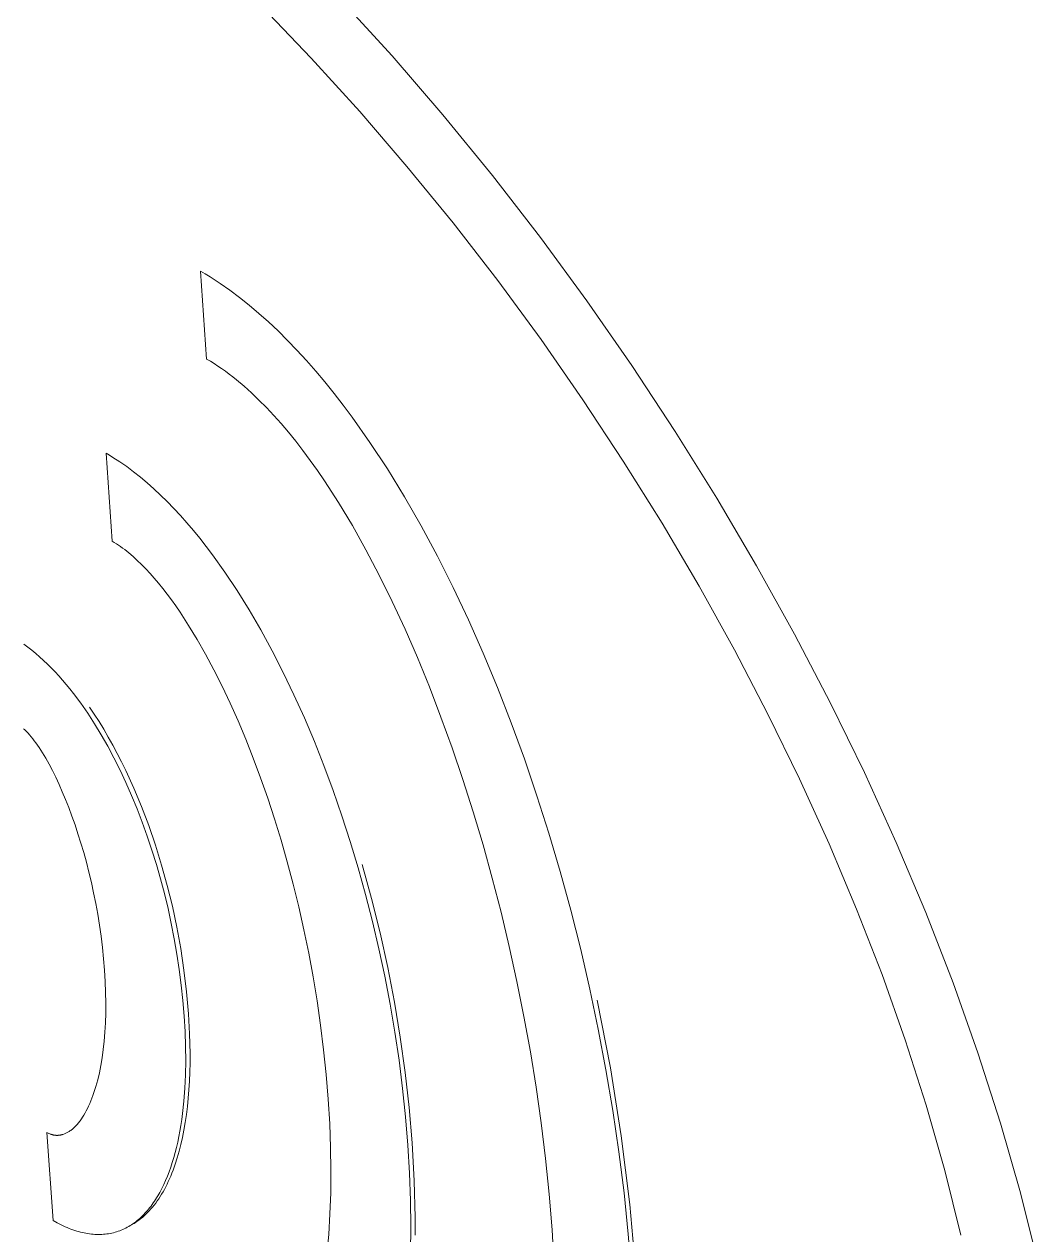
# Model space of a CAD drawing. Header units: inches. Extents: x -8 to 201, y -1 to 136.
# Drawn here: x 145.685 to 146.109, y 70.488 to 70.995 of the extents above; entities that cross this region are included whole.
import ezdxf

# ---------------------------------------------------------------- set-up
doc = ezdxf.new("R2010")
doc.units = ezdxf.units.IN
doc.layers.add('ZANO_R', color=7, linetype='Continuous', lineweight=0)

msp = doc.modelspace()

# ---------------------------------------------------------------- linework, layer by layer
at = {"layer": 'ZANO_R'}
for p, q in [((145.81698, 71.00591), (145.83875, 70.98195)), ((145.80489, 70.98102), (145.78415, 71.00261)), ((145.82517, 70.95871), (145.80489, 70.98102)), ((145.83875, 70.98195), (145.86001, 70.95726)), ((145.84496, 70.93571), (145.82517, 70.95871)), ((145.86001, 70.95726), (145.88071, 70.9319)), ((145.86424, 70.9121), (145.84496, 70.93571)), ((145.88071, 70.9319), (145.90081, 70.90592)), ((145.88297, 70.8879), (145.86424, 70.9121)), ((145.90081, 70.90592), (145.9203, 70.87936)), ((145.7611, 70.85502), (145.75849, 70.89189)), ((145.75849, 70.89189), (145.76055, 70.89068)), ((145.76055, 70.89068), (145.76261, 70.88941)), ((145.76261, 70.88941), (145.76672, 70.88674)), ((145.90111, 70.86317), (145.88297, 70.8879)), ((145.76672, 70.88674), (145.77082, 70.88387)), ((145.77082, 70.88387), (145.77489, 70.88082)), ((145.77489, 70.88082), (145.77895, 70.87758)), ((145.77895, 70.87758), (145.78299, 70.87416)), ((145.9203, 70.87936), (145.93913, 70.85229)), ((145.78299, 70.87416), (145.78701, 70.87057)), ((145.78701, 70.87057), (145.79101, 70.8668)), ((145.79101, 70.8668), (145.79498, 70.86286)), ((145.79498, 70.86286), (145.79893, 70.85875)), ((145.91865, 70.83796), (145.90111, 70.86317)), ((145.79893, 70.85875), (145.80286, 70.85447)), ((145.76267, 70.85409), (145.7611, 70.85502)), ((145.76425, 70.85311), (145.76267, 70.85409)), ((145.76582, 70.85209), (145.76425, 70.85311)), ((145.76739, 70.85102), (145.76582, 70.85209)), ((145.80286, 70.85447), (145.80675, 70.85003)), ((145.93913, 70.85229), (145.95726, 70.82476)), ((145.76896, 70.8499), (145.76739, 70.85102)), ((145.77053, 70.84874), (145.76896, 70.8499)), ((145.7721, 70.84754), (145.77053, 70.84874)), ((145.77366, 70.84629), (145.7721, 70.84754)), ((145.80675, 70.85003), (145.81062, 70.84543)), ((145.77679, 70.84366), (145.77366, 70.84629)), ((145.77991, 70.84086), (145.77679, 70.84366)), ((145.81062, 70.84543), (145.81446, 70.84068)), ((145.78302, 70.83789), (145.77991, 70.84086)), ((145.78612, 70.83475), (145.78302, 70.83789)), ((145.81446, 70.84068), (145.81826, 70.83577)), ((145.93554, 70.81231), (145.91865, 70.83796)), ((145.78921, 70.83145), (145.78612, 70.83475)), ((145.79229, 70.82799), (145.78921, 70.83145)), ((145.81826, 70.83577), (145.82204, 70.83072)), ((145.79536, 70.82437), (145.79229, 70.82799)), ((145.82204, 70.83072), (145.82948, 70.82016)), ((145.7984, 70.8206), (145.79536, 70.82437)), ((145.95726, 70.82476), (145.97468, 70.79681)), ((145.80144, 70.81668), (145.7984, 70.8206)), ((145.80445, 70.81262), (145.80144, 70.81668)), ((145.82948, 70.82016), (145.83678, 70.80904)), ((145.72161, 70.77872), (145.71899, 70.81559)), ((145.71899, 70.81559), (145.72044, 70.81474)), ((145.72044, 70.81474), (145.72189, 70.81385)), ((145.72189, 70.81385), (145.72477, 70.81198)), ((145.72477, 70.81198), (145.72765, 70.80998)), ((145.80745, 70.80841), (145.80445, 70.81262)), ((145.95176, 70.78628), (145.93554, 70.81231)), ((145.72765, 70.80998), (145.73051, 70.80784)), ((145.73051, 70.80784), (145.73336, 70.80559)), ((145.81043, 70.80405), (145.80745, 70.80841)), ((145.83678, 70.80904), (145.84392, 70.79739)), ((145.73336, 70.80559), (145.73619, 70.80321)), ((145.73619, 70.80321), (145.73901, 70.80071)), ((145.81632, 70.79494), (145.81043, 70.80405)), ((145.73901, 70.80071), (145.74182, 70.79808)), ((145.74182, 70.79808), (145.7446, 70.79535)), ((145.84392, 70.79739), (145.85089, 70.78521)), ((145.97468, 70.79681), (145.99134, 70.76849)), ((145.7446, 70.79535), (145.74737, 70.79249)), ((145.74737, 70.79249), (145.75013, 70.78953)), ((145.82211, 70.7853), (145.81632, 70.79494)), ((145.75013, 70.78953), (145.75286, 70.78645)), ((145.75286, 70.78645), (145.75557, 70.78326)), ((145.96727, 70.75991), (145.95176, 70.78628)), ((145.75557, 70.78326), (145.75826, 70.77997)), ((145.8278, 70.77515), (145.82211, 70.7853)), ((145.85089, 70.78521), (145.85768, 70.77255)), ((145.72246, 70.77821), (145.72161, 70.77872)), ((145.72332, 70.77768), (145.72246, 70.77821)), ((145.72418, 70.77711), (145.72332, 70.77768)), ((145.72505, 70.77652), (145.72418, 70.77711)), ((145.72592, 70.7759), (145.72505, 70.77652)), ((145.72679, 70.77524), (145.72592, 70.7759)), ((145.75826, 70.77997), (145.76093, 70.77657)), ((145.76093, 70.77657), (145.76357, 70.77307)), ((145.72766, 70.77457), (145.72679, 70.77524)), ((145.72854, 70.77386), (145.72766, 70.77457)), ((145.7303, 70.77236), (145.72854, 70.77386)), ((145.73206, 70.77075), (145.7303, 70.77236)), ((145.73384, 70.76904), (145.73206, 70.77075)), ((145.76357, 70.77307), (145.76879, 70.76577)), ((145.83338, 70.76453), (145.8278, 70.77515)), ((145.85768, 70.77255), (145.86429, 70.75942)), ((145.73562, 70.76722), (145.73384, 70.76904)), ((145.73741, 70.76529), (145.73562, 70.76722)), ((145.76879, 70.76577), (145.77391, 70.75809)), ((145.99134, 70.76849), (146.00721, 70.73987)), ((145.7392, 70.76327), (145.73741, 70.76529)), ((145.741, 70.76114), (145.7392, 70.76327)), ((145.7428, 70.75891), (145.741, 70.76114)), ((145.83883, 70.75346), (145.83338, 70.76453)), ((145.74459, 70.75658), (145.7428, 70.75891)), ((145.74639, 70.75416), (145.74459, 70.75658)), ((145.77391, 70.75809), (145.77891, 70.75004)), ((145.86429, 70.75942), (145.8707, 70.74585)), ((145.98205, 70.73325), (145.96727, 70.75991)), ((145.74819, 70.75164), (145.74639, 70.75416)), ((145.74998, 70.74903), (145.74819, 70.75164)), ((145.84415, 70.74196), (145.83883, 70.75346)), ((145.75356, 70.74353), (145.74998, 70.74903)), ((145.77891, 70.75004), (145.78379, 70.74163)), ((145.8707, 70.74585), (145.8769, 70.73186)), ((145.75712, 70.73768), (145.75356, 70.74353)), ((145.78379, 70.74163), (145.78855, 70.73289)), ((145.84933, 70.73006), (145.84415, 70.74196)), ((145.68458, 70.7356), (145.68625, 70.73438)), ((145.76064, 70.73148), (145.75712, 70.73768)), ((146.00721, 70.73987), (146.02225, 70.71099)), ((145.68625, 70.73438), (145.68791, 70.7331)), ((145.68791, 70.7331), (145.68955, 70.73175)), ((145.68955, 70.73175), (145.69119, 70.73034)), ((145.69119, 70.73034), (145.69282, 70.72887)), ((145.76413, 70.72496), (145.76064, 70.73148)), ((145.78855, 70.73289), (145.79318, 70.72384)), ((145.85435, 70.71779), (145.84933, 70.73006)), ((145.8769, 70.73186), (145.88288, 70.71748)), ((145.99606, 70.70635), (145.98205, 70.73325)), ((145.69282, 70.72887), (145.69443, 70.72734)), ((145.69443, 70.72734), (145.69604, 70.72575)), ((145.69604, 70.72575), (145.69763, 70.7241)), ((145.76757, 70.71812), (145.76413, 70.72496)), ((145.69763, 70.7241), (145.6992, 70.72239)), ((145.6992, 70.72239), (145.70077, 70.72062)), ((145.70077, 70.72062), (145.70232, 70.7188)), ((145.79318, 70.72384), (145.79767, 70.71449)), ((145.70232, 70.7188), (145.70386, 70.71693)), ((145.70386, 70.71693), (145.70538, 70.715)), ((145.70538, 70.715), (145.70838, 70.71098)), ((145.77094, 70.71098), (145.76757, 70.71812)), ((145.85921, 70.70516), (145.85435, 70.71779)), ((145.88288, 70.71748), (145.88863, 70.70273)), ((145.70838, 70.71098), (145.71131, 70.70676)), ((145.77426, 70.70354), (145.77094, 70.71098)), ((145.79767, 70.71449), (145.80201, 70.70485)), ((146.02225, 70.71099), (146.03644, 70.68189)), ((145.71131, 70.70676), (145.71417, 70.70235)), ((145.71206, 70.70934), (145.71409, 70.70633)), ((145.71409, 70.70633), (145.71608, 70.70322)), ((145.80201, 70.70485), (145.80619, 70.69494)), ((145.86389, 70.6922), (145.85921, 70.70516)), ((146.00928, 70.67926), (145.99606, 70.70635)), ((145.6848, 70.69995), (145.68449, 70.70022)), ((145.6851, 70.69966), (145.6848, 70.69995)), ((145.68573, 70.69904), (145.6851, 70.69966)), ((145.71417, 70.70235), (145.71697, 70.69775)), ((145.71608, 70.70322), (145.71803, 70.70002)), ((145.71803, 70.70002), (145.71995, 70.69674)), ((145.7775, 70.69583), (145.77426, 70.70354)), ((145.88863, 70.70273), (145.89414, 70.68763)), ((145.68636, 70.69837), (145.68573, 70.69904)), ((145.687, 70.69765), (145.68636, 70.69837)), ((145.68765, 70.69688), (145.687, 70.69765)), ((145.6883, 70.69607), (145.68765, 70.69688)), ((145.68897, 70.6952), (145.6883, 70.69607)), ((145.68963, 70.69429), (145.68897, 70.6952)), ((145.71697, 70.69775), (145.71968, 70.69298)), ((145.71995, 70.69674), (145.72184, 70.69337)), ((145.78065, 70.68786), (145.7775, 70.69583)), ((145.80619, 70.69494), (145.81021, 70.68479)), ((145.69031, 70.69333), (145.68963, 70.69429)), ((145.69099, 70.69233), (145.69031, 70.69333)), ((145.69236, 70.69019), (145.69099, 70.69233)), ((145.69374, 70.68787), (145.69236, 70.69019)), ((145.71968, 70.69298), (145.72232, 70.68803)), ((145.72184, 70.69337), (145.72368, 70.68991)), ((145.72368, 70.68991), (145.72548, 70.68638)), ((145.86839, 70.67894), (145.86389, 70.6922)), ((145.69513, 70.68538), (145.69374, 70.68787)), ((145.69653, 70.68272), (145.69513, 70.68538)), ((145.72232, 70.68803), (145.72487, 70.68293)), ((145.72548, 70.68638), (145.72724, 70.68278)), ((145.78372, 70.67963), (145.78065, 70.68786)), ((145.81021, 70.68479), (145.81406, 70.6744)), ((145.89414, 70.68763), (145.89939, 70.67222)), ((145.69792, 70.67991), (145.69653, 70.68272)), ((145.69931, 70.67695), (145.69792, 70.67991)), ((145.72487, 70.68293), (145.72733, 70.67768)), ((145.72724, 70.68278), (145.73063, 70.67535)), ((145.78668, 70.67116), (145.78372, 70.67963)), ((146.02167, 70.65202), (146.00928, 70.67926)), ((146.03644, 70.68189), (146.04975, 70.65265)), ((145.70069, 70.67384), (145.69931, 70.67695)), ((145.72733, 70.67768), (145.72971, 70.67228)), ((145.73063, 70.67535), (145.73384, 70.66765)), ((145.81406, 70.6744), (145.81774, 70.66379)), ((145.8727, 70.66541), (145.86839, 70.67894)), ((145.70205, 70.67059), (145.70069, 70.67384)), ((145.70339, 70.6672), (145.70205, 70.67059)), ((145.72971, 70.67228), (145.73198, 70.66675)), ((145.78953, 70.66247), (145.78668, 70.67116)), ((145.89939, 70.67222), (145.90439, 70.65651)), ((145.70471, 70.66368), (145.70339, 70.6672)), ((145.73198, 70.66675), (145.73416, 70.66109)), ((145.73384, 70.66765), (145.73685, 70.6597)), ((145.87681, 70.65162), (145.8727, 70.66541)), ((145.706, 70.66004), (145.70471, 70.66368)), ((145.70725, 70.65628), (145.706, 70.66004)), ((145.73416, 70.66109), (145.73624, 70.65531)), ((145.73685, 70.6597), (145.73966, 70.65154)), ((145.79226, 70.65356), (145.78953, 70.66247)), ((145.81774, 70.66379), (145.82123, 70.65299)), ((145.70847, 70.6524), (145.70725, 70.65628)), ((145.73624, 70.65531), (145.73821, 70.64943)), ((145.90439, 70.65651), (145.90911, 70.64053)), ((145.70964, 70.64842), (145.70847, 70.6524)), ((145.73821, 70.64943), (145.74006, 70.64344)), ((145.73966, 70.65154), (145.74225, 70.64317)), ((145.79487, 70.64445), (145.79226, 70.65356)), ((145.82123, 70.65299), (145.82453, 70.642)), ((145.8807, 70.63761), (145.87681, 70.65162)), ((146.0332, 70.62469), (146.02167, 70.65202)), ((146.04975, 70.65265), (146.06213, 70.62329)), ((145.71077, 70.64434), (145.70964, 70.64842)), ((145.71184, 70.64016), (145.71077, 70.64434)), ((145.79734, 70.63515), (145.79487, 70.64445)), ((145.71286, 70.63589), (145.71184, 70.64016)), ((145.74006, 70.64344), (145.74181, 70.63737)), ((145.74225, 70.64317), (145.74462, 70.63462)), ((145.82453, 70.642), (145.82763, 70.63085)), ((145.82622, 70.64343), (145.83016, 70.62915)), ((145.90911, 70.64053), (145.91355, 70.6243)), ((145.71381, 70.63153), (145.71286, 70.63589)), ((145.74181, 70.63737), (145.74343, 70.6312)), ((145.74462, 70.63462), (145.74675, 70.62593)), ((145.79966, 70.62568), (145.79734, 70.63515)), ((145.88437, 70.6234), (145.8807, 70.63761)), ((145.7147, 70.6271), (145.71381, 70.63153)), ((145.74343, 70.6312), (145.74493, 70.62497)), ((145.82763, 70.63085), (145.83052, 70.61955)), ((145.83016, 70.62915), (145.83373, 70.61476)), ((145.71551, 70.62259), (145.7147, 70.6271)), ((145.74493, 70.62497), (145.74631, 70.61866)), ((145.74675, 70.62593), (145.74863, 70.6171)), ((145.80184, 70.61604), (145.79966, 70.62568)), ((145.91355, 70.6243), (145.9177, 70.60785)), ((146.04384, 70.5973), (146.0332, 70.62469)), ((145.71625, 70.61801), (145.71551, 70.62259)), ((145.74631, 70.61866), (145.74756, 70.6123)), ((145.83052, 70.61955), (145.8332, 70.60812)), ((145.8878, 70.609), (145.88437, 70.6234)), ((146.06213, 70.62329), (146.07355, 70.59389)), ((145.71691, 70.61337), (145.71625, 70.61801)), ((145.71749, 70.60868), (145.71691, 70.61337)), ((145.74863, 70.6171), (145.75026, 70.60816)), ((145.80385, 70.60625), (145.80184, 70.61604)), ((145.83373, 70.61476), (145.83692, 70.60027)), ((145.71797, 70.60393), (145.71749, 70.60868)), ((145.74756, 70.6123), (145.74867, 70.60588)), ((145.891, 70.59446), (145.8878, 70.609)), ((145.71836, 70.59914), (145.71797, 70.60393)), ((145.74867, 70.60588), (145.74964, 70.59943)), ((145.75026, 70.60816), (145.75162, 70.59914)), ((145.80569, 70.59633), (145.80385, 70.60625)), ((145.8332, 70.60812), (145.83566, 70.59658)), ((145.9177, 70.60785), (145.92154, 70.59121)), ((145.71865, 70.59441), (145.71836, 70.59914)), ((145.74964, 70.59943), (145.75048, 70.59294)), ((145.75162, 70.59914), (145.75271, 70.59005)), ((145.83692, 70.60027), (145.83974, 70.5857)), ((145.71882, 70.58984), (145.71865, 70.59441)), ((145.80734, 70.58628), (145.80569, 70.59633)), ((145.83566, 70.59658), (145.83789, 70.58493)), ((145.89394, 70.57979), (145.891, 70.59446)), ((146.05356, 70.56992), (146.04384, 70.5973)), ((146.07355, 70.59389), (146.08399, 70.56449)), ((145.7189, 70.58544), (145.71882, 70.58984)), ((145.75048, 70.59294), (145.75117, 70.58642)), ((145.75271, 70.59005), (145.7535, 70.58093)), ((145.92154, 70.59121), (145.92507, 70.57439)), ((145.71887, 70.5812), (145.7189, 70.58544)), ((145.75117, 70.58642), (145.7517, 70.57989)), ((145.80881, 70.57612), (145.80734, 70.58628)), ((145.83789, 70.58493), (145.83989, 70.57321)), ((145.83974, 70.5857), (145.84217, 70.57106)), ((145.92455, 70.58666), (145.93011, 70.5583)), ((145.71874, 70.57712), (145.71887, 70.5812)), ((145.7517, 70.57989), (145.75209, 70.57345)), ((145.7535, 70.58093), (145.75397, 70.57243)), ((145.89661, 70.56501), (145.89394, 70.57979)), ((145.71821, 70.56947), (145.71852, 70.57321)), ((145.71852, 70.57321), (145.71874, 70.57712)), ((145.75209, 70.57345), (145.7523, 70.56722)), ((145.81009, 70.56586), (145.80881, 70.57612)), ((145.83989, 70.57321), (145.84164, 70.56142)), ((145.92507, 70.57439), (145.92827, 70.55743)), ((145.71782, 70.56589), (145.71821, 70.56947)), ((145.75397, 70.57243), (145.75415, 70.56428)), ((145.84217, 70.57106), (145.84422, 70.55636)), ((146.06233, 70.54258), (146.05356, 70.56992)), ((145.71735, 70.56248), (145.71782, 70.56589)), ((145.7523, 70.56722), (145.75236, 70.56118)), ((145.75415, 70.56428), (145.75414, 70.56034)), ((145.81115, 70.55551), (145.81009, 70.56586)), ((145.89902, 70.55016), (145.89661, 70.56501)), ((146.08399, 70.56449), (146.09341, 70.53513)), ((145.71619, 70.55616), (145.71681, 70.55924)), ((145.71681, 70.55924), (145.71735, 70.56248)), ((145.75236, 70.56118), (145.75225, 70.55535)), ((145.75414, 70.56034), (145.75405, 70.55649)), ((145.84164, 70.56142), (145.84314, 70.54958)), ((145.93011, 70.5583), (145.93469, 70.52975)), ((145.71514, 70.55186), (145.7155, 70.55325)), ((145.7155, 70.55325), (145.71619, 70.55616)), ((145.75225, 70.55535), (145.75199, 70.54973)), ((145.7539, 70.55274), (145.75368, 70.54908)), ((145.75405, 70.55649), (145.7539, 70.55274)), ((145.81201, 70.54509), (145.81115, 70.55551)), ((145.84422, 70.55636), (145.84589, 70.54163)), ((145.92827, 70.55743), (145.93114, 70.54034)), ((145.71353, 70.54672), (145.71395, 70.54794)), ((145.71395, 70.54794), (145.71436, 70.54921)), ((145.71436, 70.54921), (145.71476, 70.55051)), ((145.71476, 70.55051), (145.71514, 70.55186)), ((145.75199, 70.54973), (145.75158, 70.54433)), ((145.75368, 70.54908), (145.75339, 70.54551)), ((145.84314, 70.54958), (145.84438, 70.53771)), ((145.90114, 70.53526), (145.89902, 70.55016)), ((145.71171, 70.54226), (145.71218, 70.54331)), ((145.71218, 70.54331), (145.71264, 70.54441)), ((145.71264, 70.54441), (145.71309, 70.54554)), ((145.71309, 70.54554), (145.71353, 70.54672)), ((145.75158, 70.54433), (145.75102, 70.53914)), ((145.75339, 70.54551), (145.75304, 70.54204)), ((145.81262, 70.5348), (145.81201, 70.54509)), ((146.07012, 70.51534), (146.06233, 70.54258)), ((145.70866, 70.53685), (145.70919, 70.53765)), ((145.70919, 70.53765), (145.70971, 70.53848)), ((145.70971, 70.53848), (145.71023, 70.53936)), ((145.71023, 70.53936), (145.71073, 70.54029)), ((145.71073, 70.54029), (145.71123, 70.54125)), ((145.71123, 70.54125), (145.71171, 70.54226)), ((145.75102, 70.53914), (145.75069, 70.53663)), ((145.75262, 70.53867), (145.75214, 70.5354)), ((145.75304, 70.54204), (145.75262, 70.53867)), ((145.84438, 70.53771), (145.84536, 70.52583)), ((145.84589, 70.54163), (145.84716, 70.52687)), ((145.93114, 70.54034), (145.93367, 70.52315)), ((145.70419, 70.53206), (145.70448, 70.53228)), ((145.70448, 70.53228), (145.70476, 70.53251)), ((145.70476, 70.53251), (145.70505, 70.53275)), ((145.70505, 70.53275), (145.70534, 70.533)), ((145.70534, 70.533), (145.70562, 70.53326)), ((145.70562, 70.53326), (145.70591, 70.53353)), ((145.70591, 70.53353), (145.70619, 70.53382)), ((145.70619, 70.53382), (145.70647, 70.53411)), ((145.70647, 70.53411), (145.70675, 70.53442)), ((145.70675, 70.53442), (145.70703, 70.53473)), ((145.70703, 70.53473), (145.7073, 70.53506)), ((145.7073, 70.53506), (145.70758, 70.5354)), ((145.70758, 70.5354), (145.70785, 70.53574)), ((145.70785, 70.53574), (145.70812, 70.5361)), ((145.70812, 70.5361), (145.70866, 70.53685)), ((145.75031, 70.53418), (145.74991, 70.53179)), ((145.75069, 70.53663), (145.75031, 70.53418)), ((145.7516, 70.53223), (145.75099, 70.52916)), ((145.75214, 70.5354), (145.7516, 70.53223)), ((145.813, 70.52485), (145.81262, 70.5348)), ((145.90297, 70.52033), (145.90114, 70.53526)), ((146.09341, 70.53513), (146.10177, 70.50589)), ((145.69688, 70.49431), (145.69426, 70.53118)), ((145.69426, 70.53118), (145.69454, 70.53102)), ((145.69454, 70.53102), (145.69483, 70.53088)), ((145.69483, 70.53088), (145.69511, 70.53074)), ((145.69511, 70.53074), (145.6954, 70.53062)), ((145.6954, 70.53062), (145.69568, 70.53051)), ((145.69568, 70.53051), (145.69583, 70.53046)), ((145.69583, 70.53046), (145.69597, 70.53041)), ((145.69597, 70.53041), (145.69612, 70.53036)), ((145.69612, 70.53036), (145.69626, 70.53032)), ((145.69626, 70.53032), (145.69641, 70.53028)), ((145.69641, 70.53028), (145.69655, 70.53024)), ((145.69655, 70.53024), (145.6967, 70.5302)), ((145.6967, 70.5302), (145.69684, 70.53017)), ((145.69684, 70.53017), (145.69699, 70.53014)), ((145.69699, 70.53014), (145.69713, 70.53011)), ((145.69713, 70.53011), (145.69728, 70.53009)), ((145.69728, 70.53009), (145.69742, 70.53007)), ((145.69742, 70.53007), (145.69757, 70.53005)), ((145.69757, 70.53005), (145.69772, 70.53003)), ((145.69772, 70.53003), (145.69786, 70.53002)), ((145.69786, 70.53002), (145.69801, 70.53001)), ((145.69801, 70.53001), (145.69816, 70.53)), ((145.69816, 70.53), (145.6983, 70.53)), ((145.6983, 70.53), (145.69845, 70.52999)), ((145.69845, 70.52999), (145.6986, 70.53)), ((145.6986, 70.53), (145.69875, 70.53)), ((145.69875, 70.53), (145.69889, 70.53001)), ((145.69889, 70.53001), (145.69904, 70.53001)), ((145.69904, 70.53001), (145.69919, 70.53003)), ((145.69919, 70.53003), (145.69934, 70.53004)), ((145.69934, 70.53004), (145.69948, 70.53006)), ((145.69948, 70.53006), (145.69963, 70.53008)), ((145.69963, 70.53008), (145.69978, 70.5301)), ((145.69978, 70.5301), (145.69993, 70.53013)), ((145.69993, 70.53013), (145.70007, 70.53015)), ((145.70007, 70.53015), (145.70022, 70.53019)), ((145.70022, 70.53019), (145.70037, 70.53022)), ((145.70037, 70.53022), (145.70052, 70.53026)), ((145.70052, 70.53026), (145.70067, 70.53029)), ((145.70067, 70.53029), (145.70096, 70.53038)), ((145.70096, 70.53038), (145.70126, 70.53048)), ((145.70126, 70.53048), (145.70155, 70.53059)), ((145.70155, 70.53059), (145.70185, 70.53071)), ((145.70185, 70.53071), (145.70214, 70.53084)), ((145.70214, 70.53084), (145.70243, 70.53098)), ((145.70243, 70.53098), (145.70273, 70.53113)), ((145.70273, 70.53113), (145.70302, 70.5313)), ((145.70302, 70.5313), (145.70331, 70.53147)), ((145.70331, 70.53147), (145.70361, 70.53166)), ((145.70361, 70.53166), (145.7039, 70.53185)), ((145.7039, 70.53185), (145.70419, 70.53206)), ((145.74898, 70.52718), (145.74847, 70.52496)), ((145.74946, 70.52945), (145.74898, 70.52718)), ((145.74991, 70.53179), (145.74946, 70.52945)), ((145.75099, 70.52916), (145.75032, 70.5262)), ((145.93469, 70.52975), (145.93827, 70.50106)), ((145.74792, 70.5228), (145.74734, 70.5207)), ((145.74847, 70.52496), (145.74792, 70.5228)), ((145.74959, 70.52334), (145.7488, 70.52058)), ((145.75032, 70.5262), (145.74959, 70.52334)), ((145.81313, 70.51525), (145.813, 70.52485)), ((145.84536, 70.52583), (145.84606, 70.51411)), ((145.84716, 70.52687), (145.84804, 70.5109)), ((145.93367, 70.52315), (145.93583, 70.50589)), ((145.74672, 70.51866), (145.74607, 70.51668)), ((145.74734, 70.5207), (145.74672, 70.51866)), ((145.74795, 70.51794), (145.74704, 70.5154)), ((145.7488, 70.52058), (145.74795, 70.51794)), ((145.9045, 70.5054), (145.90297, 70.52033)), ((145.74468, 70.51291), (145.74393, 70.51112)), ((145.74539, 70.51477), (145.74468, 70.51291)), ((145.74607, 70.51668), (145.74539, 70.51477)), ((145.74607, 70.51297), (145.74557, 70.5118)), ((145.74656, 70.51417), (145.74607, 70.51297)), ((145.74704, 70.5154), (145.74656, 70.51417)), ((145.81304, 70.50599), (145.81313, 70.51525)), ((145.84606, 70.51411), (145.84647, 70.50272)), ((146.07689, 70.48824), (146.07012, 70.51534)), ((145.74234, 70.50773), (145.74149, 70.50613)), ((145.74315, 70.5094), (145.74234, 70.50773)), ((145.74341, 70.50739), (145.74284, 70.50636)), ((145.74393, 70.51112), (145.74315, 70.5094)), ((145.74397, 70.50845), (145.74341, 70.50739)), ((145.74452, 70.50954), (145.74397, 70.50845)), ((145.74505, 70.51065), (145.74452, 70.50954)), ((145.74557, 70.5118), (145.74505, 70.51065)), ((145.84804, 70.5109), (145.84838, 70.49556)), ((145.73925, 70.50243), (145.73878, 70.50173)), ((145.73972, 70.50313), (145.73925, 70.50243)), ((145.74017, 70.50386), (145.73972, 70.50313)), ((145.74041, 70.50253), (145.73977, 70.50164)), ((145.74062, 70.5046), (145.74017, 70.50386)), ((145.74104, 70.50344), (145.74041, 70.50253)), ((145.74149, 70.50613), (145.74062, 70.5046)), ((145.74165, 70.50439), (145.74104, 70.50344)), ((145.74225, 70.50536), (145.74165, 70.50439)), ((145.74284, 70.50636), (145.74225, 70.50536)), ((145.81273, 70.49708), (145.81304, 70.50599)), ((145.84647, 70.50272), (145.84659, 70.49168)), ((145.90571, 70.49049), (145.9045, 70.5054)), ((145.93583, 70.50589), (145.93763, 70.48858)), ((146.10177, 70.50589), (146.10904, 70.47679)), ((145.73475, 70.4968), (145.73422, 70.49627)), ((145.73528, 70.49736), (145.73475, 70.4968)), ((145.73567, 70.49696), (145.73494, 70.49629)), ((145.73581, 70.49793), (145.73528, 70.49736)), ((145.73638, 70.49767), (145.73567, 70.49696)), ((145.73632, 70.49853), (145.73581, 70.49793)), ((145.73683, 70.49913), (145.73632, 70.49853)), ((145.73709, 70.4984), (145.73638, 70.49767)), ((145.73733, 70.49976), (145.73683, 70.49913)), ((145.73778, 70.49917), (145.73709, 70.4984)), ((145.73782, 70.5004), (145.73733, 70.49976)), ((145.73845, 70.49996), (145.73778, 70.49917)), ((145.73831, 70.50106), (145.73782, 70.5004)), ((145.73878, 70.50173), (145.73831, 70.50106)), ((145.73912, 70.50079), (145.73845, 70.49996)), ((145.73977, 70.50164), (145.73912, 70.50079)), ((145.8122, 70.48852), (145.81273, 70.49708)), ((145.93827, 70.50106), (145.94085, 70.47228)), ((145.69856, 70.49337), (145.69688, 70.49431)), ((145.6994, 70.49294), (145.69856, 70.49337)), ((145.70023, 70.49252), (145.6994, 70.49294)), ((145.70106, 70.49212), (145.70023, 70.49252)), ((145.70188, 70.49175), (145.70106, 70.49212)), ((145.7027, 70.4914), (145.70188, 70.49175)), ((145.72848, 70.49184), (145.72787, 70.4915)), ((145.72908, 70.4922), (145.72848, 70.49184)), ((145.72968, 70.49258), (145.72908, 70.4922)), ((145.73027, 70.49298), (145.72968, 70.49258)), ((145.73086, 70.4934), (145.73027, 70.49298)), ((145.73072, 70.49314), (145.73032, 70.4929)), ((145.73112, 70.49339), (145.73072, 70.49314)), ((145.73143, 70.49383), (145.73086, 70.4934)), ((145.7319, 70.49391), (145.73112, 70.49339)), ((145.732, 70.49428), (145.73143, 70.49383)), ((145.73319, 70.49493), (145.73147, 70.49378)), ((145.73268, 70.49446), (145.7319, 70.49391)), ((145.73257, 70.49475), (145.732, 70.49428)), ((145.73313, 70.49524), (145.73257, 70.49475)), ((145.73345, 70.49504), (145.73268, 70.49446)), ((145.73368, 70.49574), (145.73313, 70.49524)), ((145.7342, 70.49565), (145.73345, 70.49504)), ((145.73422, 70.49627), (145.73368, 70.49574)), ((145.73494, 70.49629), (145.7342, 70.49565)), ((145.84659, 70.49168), (145.84643, 70.48099)), ((145.84838, 70.49556), (145.84835, 70.48814)), ((145.70351, 70.49106), (145.7027, 70.4914)), ((145.70432, 70.49075), (145.70351, 70.49106)), ((145.70512, 70.49046), (145.70432, 70.49075)), ((145.70592, 70.49019), (145.70512, 70.49046)), ((145.70671, 70.48993), (145.70592, 70.49019)), ((145.7075, 70.4897), (145.70671, 70.48993)), ((145.70828, 70.48949), (145.7075, 70.4897)), ((145.70906, 70.4893), (145.70828, 70.48949)), ((145.70983, 70.48913), (145.70906, 70.4893)), ((145.71059, 70.48898), (145.70983, 70.48913)), ((145.71135, 70.48885), (145.71059, 70.48898)), ((145.71211, 70.48874), (145.71135, 70.48885)), ((145.71286, 70.48865), (145.71211, 70.48874)), ((145.7136, 70.48857), (145.71286, 70.48865)), ((145.71434, 70.48852), (145.7136, 70.48857)), ((145.71507, 70.48849), (145.71434, 70.48852)), ((145.7158, 70.48848), (145.71507, 70.48849)), ((145.71652, 70.48848), (145.7158, 70.48848)), ((145.71724, 70.48851), (145.71652, 70.48848)), ((145.71795, 70.48855), (145.71724, 70.48851)), ((145.71865, 70.48862), (145.71795, 70.48855)), ((145.71935, 70.4887), (145.71865, 70.48862)), ((145.72004, 70.48881), (145.71935, 70.4887)), ((145.72073, 70.48893), (145.72004, 70.48881)), ((145.72141, 70.48907), (145.72073, 70.48893)), ((145.72208, 70.48923), (145.72141, 70.48907)), ((145.72275, 70.48941), (145.72208, 70.48923)), ((145.72341, 70.4896), (145.72275, 70.48941)), ((145.72407, 70.48982), (145.72341, 70.4896)), ((145.72472, 70.49005), (145.72407, 70.48982)), ((145.72536, 70.4903), (145.72472, 70.49005)), ((145.726, 70.49058), (145.72536, 70.4903)), ((145.72663, 70.49086), (145.726, 70.49058)), ((145.72725, 70.49117), (145.72663, 70.49086)), ((145.72787, 70.4915), (145.72725, 70.49117)), ((145.81147, 70.48032), (145.8122, 70.48852)), ((145.9066, 70.47577), (145.90571, 70.49049)), ((145.93763, 70.48858), (145.93906, 70.47124))]:
    msp.add_line(p, q, dxfattribs=at)

doc.saveas('drawing.dxf')
